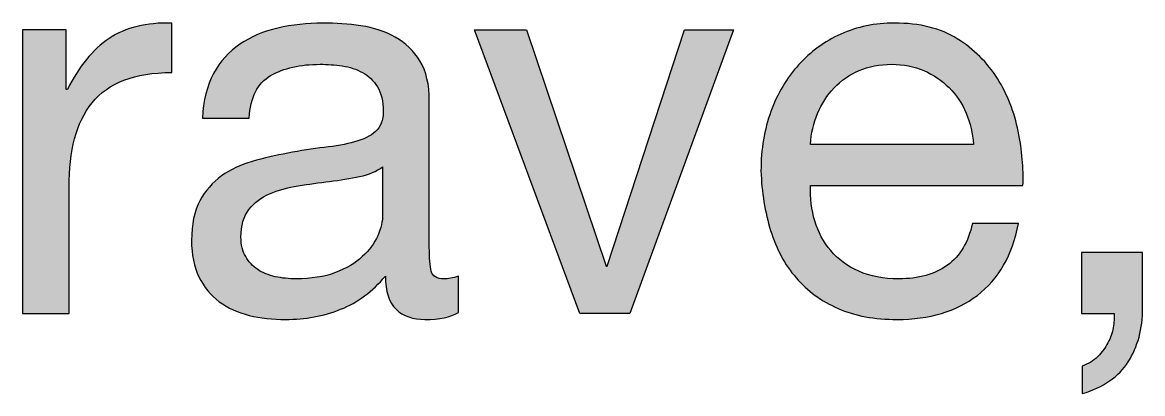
# Paper-space layout 'A3mask' of a CAD drawing. Extents: x 0 to 394, y 0 to 277.
# Drawn here: x 339.347 to 343.466, y 31.33 to 32.696 of the extents above; entities that cross this region are included whole.
import ezdxf
from ezdxf.enums import TextEntityAlignment as Align

# ---------------------------------------------------------------- set-up
doc = ezdxf.new("R2010")
doc.units = 0
doc.layers.get('0').update_dxf_attribs({"linetype": 'CONTINUOUS'})
doc.layers.get('Defpoints').update_dxf_attribs({"linetype": 'CONTINUOUS'})
doc.layers.add('JPP_Mask', color=7, linetype='CONTINUOUS')
doc.styles.add('JPP', font='arial.ttf')

# ---------------------------------------------------------------- blocks, each defined once
blk = doc.blocks.new('A3mask')
at = {"true_color": 0x004a91}
h = blk.add_hatch(color=154, dxfattribs=at)
edge = h.paths.add_edge_path()
edge.add_spline(control_points=[(339.5391, 32.2681), (339.5525, 32.32), (339.5741, 32.364), (339.6036, 32.4004)], knot_values=[7, 7, 7, 7, 8, 8, 8, 8], degree=3, periodic=0)
edge.add_spline(control_points=[(339.6036, 32.4004), (339.6332, 32.4367), (339.6722, 32.4643), (339.7207, 32.4831)], knot_values=[6, 6, 6, 6, 7, 7, 7, 7], degree=3, periodic=0)
edge.add_spline(control_points=[(339.7207, 32.4831), (339.7692, 32.502), (339.8276, 32.5114), (339.8963, 32.5114)], knot_values=[5, 5, 5, 5, 6, 6, 6, 6], degree=3, periodic=0)
edge.add_spline(control_points=[(339.8963, 32.5114), (339.8963, 32.5114), (339.8963, 32.6932), (339.8963, 32.6932), (339.8035, 32.6958), (339.7267, 32.677), (339.6662, 32.6366)], knot_values=[3, 3, 3, 3, 4, 4, 4, 5, 5, 5, 5], degree=3, periodic=0)
edge.add_spline(control_points=[(339.6662, 32.6366), (339.6056, 32.5962), (339.5544, 32.5337), (339.5129, 32.4488)], knot_values=[2, 2, 2, 2, 3, 3, 3, 3], degree=3, periodic=0)
edge.add_spline(control_points=[(339.5087, 32.4488), (339.5087, 32.4488), (339.5087, 32.5038), (339.5087, 32.5589)], knot_values=[0.5, 0.5, 0.5, 0.5, 1, 1, 1, 1], degree=3, periodic=0)
edge.add_spline(control_points=[(339.5087, 32.5589), (339.5087, 32.6139), (339.5087, 32.6689), (339.5087, 32.6689), (339.5087, 32.6689), (339.4986, 32.6689), (339.4835, 32.6689)], knot_values=[12.749965, 12.749965, 12.749965, 12.749965, 13.249965, 13.249965, 13.249965, 13.5, 13.5, 13.5, 13.5], degree=3, periodic=0)
edge.add_spline(control_points=[(339.4835, 32.6689), (339.4683, 32.6689), (339.4481, 32.6689), (339.428, 32.6689)], knot_values=[12.49997, 12.49997, 12.49997, 12.49997, 12.749965, 12.749965, 12.749965, 12.749965], degree=3, periodic=0)
edge.add_spline(control_points=[(339.428, 32.6689), (339.4179, 32.6689), (339.4078, 32.6689), (339.3983, 32.6689)], knot_values=[12.374973, 12.374973, 12.374973, 12.374973, 12.49997, 12.49997, 12.49997, 12.49997], degree=3, periodic=0)
edge.add_spline(control_points=[(339.3983, 32.6689), (339.3889, 32.6689), (339.38, 32.6689), (339.3725, 32.6689)], knot_values=[12.249975, 12.249975, 12.249975, 12.249975, 12.374973, 12.374973, 12.374973, 12.374973], degree=3, periodic=0)
edge.add_spline(control_points=[(339.3725, 32.6689), (339.3687, 32.6689), (339.3652, 32.6689), (339.3621, 32.6689)], knot_values=[12.187476, 12.187476, 12.187476, 12.187476, 12.249975, 12.249975, 12.249975, 12.249975], degree=3, periodic=0)
edge.add_spline(control_points=[(339.3473, 32.6689), (339.3473, 32.6689), (339.3473, 32.6689), (339.3473, 32.6689), (339.3473, 32.6689), (339.3473, 32.6689), (339.3473, 32.6689)], knot_values=[11.99998, 11.99998, 11.99998, 11.99998, 12.001425, 12.001425, 12.001425, 12.001445, 12.001445, 12.001445, 12.001445], degree=3, periodic=0)
edge.add_spline(control_points=[(339.3473, 32.6689), (339.3473, 32.6689), (339.3473, 32.408), (339.3473, 32.147)], knot_values=[11.49999, 11.49999, 11.49999, 11.49999, 11.99998, 11.99998, 11.99998, 11.99998], degree=3, periodic=0)
edge.add_spline(control_points=[(339.3473, 32.147), (339.3473, 31.8861), (339.3473, 31.6252), (339.3473, 31.6252), (339.3473, 31.6252), (339.3473, 31.6252), (339.3473, 31.6252)], knot_values=[10.999023, 10.999023, 10.999023, 10.999023, 11.499013, 11.499013, 11.499013, 11.49999, 11.49999, 11.49999, 11.49999], degree=3, periodic=0)
edge.add_spline(control_points=[(339.3546, 31.6252), (339.357, 31.6252), (339.3598, 31.6252), (339.3631, 31.6252)], knot_values=[10.812504, 10.812504, 10.812504, 10.812504, 10.875002, 10.875002, 10.875002, 10.875002], degree=3, periodic=0)
edge.add_spline(control_points=[(339.3631, 31.6252), (339.3664, 31.6252), (339.37, 31.6252), (339.3741, 31.6252)], knot_values=[10.750005, 10.750005, 10.750005, 10.750005, 10.812504, 10.812504, 10.812504, 10.812504], degree=3, periodic=0)
edge.add_spline(control_points=[(339.3741, 31.6252), (339.3821, 31.6252), (339.3915, 31.6252), (339.4016, 31.6252)], knot_values=[10.625008, 10.625008, 10.625008, 10.625008, 10.750005, 10.750005, 10.750005, 10.750005], degree=3, periodic=0)
edge.add_spline(control_points=[(339.4016, 31.6252), (339.4116, 31.6252), (339.4223, 31.6252), (339.4331, 31.6252)], knot_values=[10.50001, 10.50001, 10.50001, 10.50001, 10.625008, 10.625008, 10.625008, 10.625008], degree=3, periodic=0)
edge.add_spline(control_points=[(339.4331, 31.6252), (339.4545, 31.6252), (339.476, 31.6252), (339.4921, 31.6252)], knot_values=[10.250015, 10.250015, 10.250015, 10.250015, 10.50001, 10.50001, 10.50001, 10.50001], degree=3, periodic=0)
edge.add_spline(control_points=[(339.4921, 31.6252), (339.5082, 31.6252), (339.5189, 31.6252), (339.5189, 31.6252), (339.5189, 31.6252), (339.5189, 31.6252), (339.5189, 31.6252)], knot_values=[9.999532, 9.999532, 9.999532, 9.999532, 10.249547, 10.249547, 10.249547, 10.250015, 10.250015, 10.250015, 10.250015], degree=3, periodic=0)
edge.add_spline(control_points=[(339.5189, 31.6304), (339.5189, 31.6321), (339.5189, 31.6342), (339.5189, 31.6366)], knot_values=[9.906272, 9.906272, 9.906272, 9.906272, 9.937521, 9.937521, 9.937521, 9.937521], degree=3, periodic=0)
edge.add_spline(control_points=[(339.5189, 31.6366), (339.5189, 31.6391), (339.5189, 31.6419), (339.5189, 31.6451)], knot_values=[9.875022, 9.875022, 9.875022, 9.875022, 9.906272, 9.906272, 9.906272, 9.906272], degree=3, periodic=0)
edge.add_spline(control_points=[(339.5189, 31.6451), (339.5189, 31.6515), (339.5189, 31.6592), (339.5189, 31.668)], knot_values=[9.812524, 9.812524, 9.812524, 9.812524, 9.875022, 9.875022, 9.875022, 9.875022], degree=3, periodic=0)
edge.add_spline(control_points=[(339.5189, 31.668), (339.5189, 31.6768), (339.5189, 31.6868), (339.5189, 31.6977)], knot_values=[9.750025, 9.750025, 9.750025, 9.750025, 9.812524, 9.812524, 9.812524, 9.812524], degree=3, periodic=0)
edge.add_spline(control_points=[(339.5189, 31.6977), (339.5189, 31.7195), (339.5189, 31.7449), (339.5189, 31.7721)], knot_values=[9.625027, 9.625027, 9.625027, 9.625027, 9.750025, 9.750025, 9.750025, 9.750025], degree=3, periodic=0)
edge.add_spline(control_points=[(339.5189, 31.7721), (339.5189, 31.7993), (339.5189, 31.8283), (339.5189, 31.8573)], knot_values=[9.50003, 9.50003, 9.50003, 9.50003, 9.625027, 9.625027, 9.625027, 9.625027], degree=3, periodic=0)
edge.add_spline(control_points=[(339.5189, 31.8573), (339.5189, 31.9154), (339.5189, 31.9734), (339.5189, 32.0169)], knot_values=[9.250035, 9.250035, 9.250035, 9.250035, 9.50003, 9.50003, 9.50003, 9.50003], degree=3, periodic=0)
edge.add_spline(control_points=[(339.5189, 32.0169), (339.5189, 32.0605), (339.5189, 32.0895), (339.5189, 32.0895), (339.5189, 32.1568), (339.5256, 32.2164), (339.5391, 32.2681)], knot_values=[8, 8, 8, 8, 8.250035, 8.250035, 8.250035, 9.250035, 9.250035, 9.250035, 9.250035], degree=3, periodic=0)
h = blk.add_hatch(color=154, dxfattribs=at)
edge = h.paths.add_edge_path(flags=16)
edge.add_spline(control_points=[(340.587, 32.1288), (340.552, 32.1214), (340.5153, 32.1154), (340.4768, 32.1107), (340.4386, 32.106), (340.3998, 32.1007), (340.3609, 32.0945), (340.3219, 32.0885), (340.2869, 32.0787), (340.2558, 32.0653), (340.2249, 32.0518), (340.1997, 32.0326), (340.1802, 32.0078), (340.1607, 31.9828), (340.1509, 31.9488), (340.1509, 31.9058), (340.1509, 31.8775), (340.1565, 31.8536), (340.1681, 31.8341), (340.1795, 31.8145), (340.1943, 31.7988), (340.2124, 31.7867), (340.2307, 31.7745), (340.2521, 31.7658), (340.2771, 31.7604), (340.3019, 31.7551), (340.3272, 31.7524), (340.3527, 31.7524), (340.4093, 31.7524), (340.4578, 31.76), (340.4982, 31.7756), (340.5385, 31.791), (340.5715, 31.8106), (340.597, 31.8341), (340.6225, 31.8577), (340.6415, 31.8832), (340.6536, 31.9108), (340.6656, 31.9384), (340.6717, 31.9644), (340.6717, 31.9885), (340.6717, 31.9885), (340.6717, 32.1642), (340.6717, 32.1642), (340.6501, 32.1481), (340.622, 32.1363), (340.587, 32.1288)], knot_values=[0, 0, 0, 0, 1, 1, 1, 2, 2, 2, 3, 3, 3, 4, 4, 4, 5, 5, 5, 6, 6, 6, 7, 7, 7, 8, 8, 8, 9, 9, 9, 10, 10, 10, 11, 11, 11, 12, 12, 12, 13, 13, 13, 14, 14, 14, 15, 15, 15, 15], degree=3, periodic=0)
edge = h.paths.add_edge_path()
edge.add_spline(control_points=[(340.8273, 31.603), (340.7828, 31.603), (340.7475, 31.6154), (340.7213, 31.6404), (340.6949, 31.6652), (340.6819, 31.7059), (340.6819, 31.7625), (340.6348, 31.7059), (340.5798, 31.6652), (340.5172, 31.6404), (340.4548, 31.6154), (340.3871, 31.603), (340.3145, 31.603), (340.2674, 31.603), (340.2228, 31.608), (340.1811, 31.6181), (340.1393, 31.6282), (340.1027, 31.645), (340.0712, 31.6685), (340.0394, 31.6921), (340.0146, 31.7223), (339.9965, 31.7595), (339.9784, 31.7965), (339.9691, 31.8412), (339.9691, 31.8936), (339.9691, 31.9529), (339.9793, 32.0014), (339.9995, 32.0391), (340.0197, 32.0766), (340.0461, 32.1074), (340.0793, 32.1309), (340.1122, 32.1545), (340.1498, 32.1723), (340.1922, 32.1844), (340.2347, 32.1964), (340.2781, 32.2067), (340.3226, 32.2147), (340.3697, 32.224), (340.4144, 32.2311), (340.4566, 32.2359), (340.4991, 32.2405), (340.5364, 32.2472), (340.5687, 32.2561), (340.6012, 32.2648), (340.6267, 32.2776), (340.6455, 32.2944), (340.6642, 32.3113), (340.6738, 32.3358), (340.6738, 32.3681), (340.6738, 32.4058), (340.6668, 32.436), (340.6526, 32.459), (340.6385, 32.4819), (340.6202, 32.4994), (340.5981, 32.5114), (340.5759, 32.5236), (340.5508, 32.5316), (340.5234, 32.5357), (340.4958, 32.5397), (340.4685, 32.5417), (340.4416, 32.5417), (340.369, 32.5417), (340.3084, 32.5279), (340.26, 32.5003), (340.2115, 32.4727), (340.1853, 32.4206), (340.1811, 32.3438), (340.1811, 32.3438), (340.0095, 32.3438), (340.0095, 32.3438), (340.0122, 32.4084), (340.0257, 32.463), (340.05, 32.5074), (340.0742, 32.5518), (340.1064, 32.5879), (340.1468, 32.6155), (340.1871, 32.6429), (340.2337, 32.6629), (340.2862, 32.675), (340.3386, 32.6871), (340.3938, 32.6932), (340.4518, 32.6932), (340.4989, 32.6932), (340.5455, 32.6898), (340.5921, 32.6831), (340.6385, 32.6763), (340.6805, 32.6625), (340.7183, 32.6417), (340.7559, 32.6208), (340.786, 32.5915), (340.809, 32.5539), (340.8319, 32.5162), (340.8433, 32.467), (340.8433, 32.4065), (340.8433, 32.4065), (340.8433, 31.8694), (340.8433, 31.8694), (340.8433, 31.829), (340.8456, 31.7995), (340.8505, 31.7806), (340.8551, 31.7618), (340.8709, 31.7524), (340.8978, 31.7524), (340.9127, 31.7524), (340.9301, 31.7557), (340.9502, 31.7625), (340.9502, 31.7625), (340.9502, 31.6292), (340.9502, 31.6292), (340.9208, 31.6117), (340.8797, 31.603), (340.8273, 31.603)], knot_values=[0, 0, 0, 0, 1, 1, 1, 2, 2, 2, 3, 3, 3, 4, 4, 4, 5, 5, 5, 6, 6, 6, 7, 7, 7, 8, 8, 8, 9, 9, 9, 10, 10, 10, 11, 11, 11, 12, 12, 12, 13, 13, 13, 14, 14, 14, 15, 15, 15, 16, 16, 16, 17, 17, 17, 18, 18, 18, 19, 19, 19, 20, 20, 20, 21, 21, 21, 22, 22, 22, 23, 23, 23, 24, 24, 24, 25, 25, 25, 26, 26, 26, 27, 27, 27, 28, 28, 28, 29, 29, 29, 30, 30, 30, 31, 31, 31, 32, 32, 32, 33, 33, 33, 34, 34, 34, 35, 35, 35, 36, 36, 36, 37, 37, 37, 37], degree=3, periodic=0)
blk.add_hatch(color=154, dxfattribs=at).paths.add_polyline_path([(341.9617, 32.6689), (341.782, 32.6689), (341.4954, 31.7928), (341.2007, 32.6689), (341.0089, 32.6689), (341.3965, 31.6252), (341.5802, 31.6252)])
h = blk.add_hatch(color=154, dxfattribs=at)
edge = h.paths.add_edge_path()
edge.add_spline(control_points=[(342.8582, 31.6917), (342.9361, 31.751), (342.9867, 31.8391), (343.0097, 31.9563)], knot_values=[21, 21, 21, 21, 22, 22, 22, 22], degree=3, periodic=0)
edge.add_spline(control_points=[(343.0097, 31.9563), (343.0097, 31.9563), (342.8399, 31.9563), (342.8399, 31.9563), (342.825, 31.8876), (342.7947, 31.8365), (342.748, 31.8028)], knot_values=[19, 19, 19, 19, 20, 20, 20, 21, 21, 21, 21], degree=3, periodic=0)
edge.add_spline(control_points=[(342.748, 31.8028), (342.7017, 31.7692), (342.642, 31.7524), (342.5694, 31.7524)], knot_values=[18, 18, 18, 18, 19, 19, 19, 19], degree=3, periodic=0)
edge.add_spline(control_points=[(342.5694, 31.7524), (342.5128, 31.7524), (342.4637, 31.7618), (342.4222, 31.7806)], knot_values=[17, 17, 17, 17, 18, 18, 18, 18], degree=3, periodic=0)
edge.add_spline(control_points=[(342.4222, 31.7806), (342.3804, 31.7995), (342.3461, 31.8246), (342.3192, 31.8563), (342.2923, 31.888), (342.2728, 31.9243), (342.2605, 31.9653)], knot_values=[15, 15, 15, 15, 16, 16, 16, 17, 17, 17, 17], degree=3, periodic=0)
edge.add_spline(control_points=[(342.2605, 31.9653), (342.2484, 32.0064), (342.2431, 32.0497), (342.2445, 32.0956)], knot_values=[14, 14, 14, 14, 15, 15, 15, 15], degree=3, periodic=0)
edge.add_spline(control_points=[(342.2445, 32.0956), (342.2445, 32.0956), (343.0257, 32.0956), (343.0257, 32.0956), (343.0285, 32.1588), (343.0227, 32.2254), (343.0085, 32.2954)], knot_values=[12, 12, 12, 12, 13, 13, 13, 14, 14, 14, 14], degree=3, periodic=0)
edge.add_spline(control_points=[(343.0085, 32.2954), (342.9944, 32.3654), (342.9689, 32.43), (342.9317, 32.4893)], knot_values=[11, 11, 11, 11, 12, 12, 12, 12], degree=3, periodic=0)
edge.add_spline(control_points=[(342.9317, 32.4893), (342.8949, 32.5484), (342.8457, 32.5972), (342.7845, 32.6356)], knot_values=[10, 10, 10, 10, 11, 11, 11, 11], degree=3, periodic=0)
edge.add_spline(control_points=[(342.7845, 32.6356), (342.7232, 32.6739), (342.6462, 32.6932), (342.5532, 32.6932)], knot_values=[9, 9, 9, 9, 10, 10, 10, 10], degree=3, periodic=0)
edge.add_spline(control_points=[(342.5532, 32.6932), (342.482, 32.6932), (342.4164, 32.6797), (342.3565, 32.6528)], knot_values=[8, 8, 8, 8, 9, 9, 9, 9], degree=3, periodic=0)
edge.add_spline(control_points=[(342.3565, 32.6528), (342.2967, 32.6258), (342.2447, 32.5882), (342.2011, 32.5397)], knot_values=[7, 7, 7, 7, 8, 8, 8, 8], degree=3, periodic=0)
edge.add_spline(control_points=[(342.2011, 32.5397), (342.1573, 32.4912), (342.1232, 32.4341), (342.0991, 32.3681), (342.0749, 32.3021), (342.0626, 32.2295), (342.0626, 32.1501)], knot_values=[5, 5, 5, 5, 6, 6, 6, 7, 7, 7, 7], degree=3, periodic=0)
edge.add_spline(control_points=[(342.0626, 32.1501), (342.0654, 32.0706), (342.0773, 31.9973), (342.0981, 31.9301)], knot_values=[4, 4, 4, 4, 5, 5, 5, 5], degree=3, periodic=0)
edge.add_spline(control_points=[(342.0981, 31.9301), (342.119, 31.8627), (342.1501, 31.8048), (342.1918, 31.7564)], knot_values=[3, 3, 3, 3, 4, 4, 4, 4], degree=3, periodic=0)
edge.add_spline(control_points=[(342.1918, 31.7564), (342.2336, 31.708), (342.2851, 31.6703), (342.3463, 31.6434), (342.4075, 31.6165), (342.4799, 31.603), (342.5634, 31.603)], knot_values=[1, 1, 1, 1, 2, 2, 2, 3, 3, 3, 3], degree=3, periodic=0)
edge.add_spline(control_points=[(342.5634, 31.603), (342.6817, 31.603), (342.78, 31.6326), (342.8582, 31.6917)], knot_values=[0, 0, 0, 0, 1, 1, 1, 1], degree=3, periodic=0)
edge = h.paths.add_edge_path(flags=16)
edge.add_spline(control_points=[(342.8441, 32.247), (342.8441, 32.247), (342.2445, 32.247), (342.2445, 32.247), (342.247, 32.2874), (342.2559, 32.3254), (342.2707, 32.361)], knot_values=[6, 6, 6, 6, 7, 7, 7, 8, 8, 8, 8], degree=3, periodic=0)
edge.add_spline(control_points=[(342.2707, 32.361), (342.2855, 32.3967), (342.3057, 32.4279), (342.3312, 32.455)], knot_values=[5, 5, 5, 5, 6, 6, 6, 6], degree=3, periodic=0)
edge.add_spline(control_points=[(342.3312, 32.455), (342.3567, 32.4819), (342.3874, 32.503), (342.4231, 32.5185)], knot_values=[4, 4, 4, 4, 5, 5, 5, 5], degree=3, periodic=0)
edge.add_spline(control_points=[(342.4231, 32.5185), (342.4588, 32.5339), (342.4987, 32.5417), (342.5432, 32.5417)], knot_values=[3, 3, 3, 3, 4, 4, 4, 4], degree=3, periodic=0)
edge.add_spline(control_points=[(342.5432, 32.5417), (342.5864, 32.5417), (342.6256, 32.5339), (342.6613, 32.5185)], knot_values=[2, 2, 2, 2, 3, 3, 3, 3], degree=3, periodic=0)
edge.add_spline(control_points=[(342.6613, 32.5185), (342.697, 32.503), (342.7279, 32.4822), (342.7541, 32.4559)], knot_values=[1, 1, 1, 1, 2, 2, 2, 2], degree=3, periodic=0)
edge.add_spline(control_points=[(342.7541, 32.4559), (342.7805, 32.4297), (342.8014, 32.3984), (342.8167, 32.3621)], knot_values=[0, 0, 0, 0, 1, 1, 1, 1], degree=3, periodic=0)
edge.add_spline(control_points=[(342.8167, 32.3621), (342.8322, 32.3258), (342.8413, 32.2874), (342.8441, 32.247)], knot_values=[8, 8, 8, 8, 9, 9, 9, 9], degree=3, periodic=0)
h = blk.add_hatch(color=154, dxfattribs=at)
edge = h.paths.add_edge_path()
edge.add_spline(control_points=[(343.4657, 31.6453), (343.4657, 31.6453), (343.4657, 31.8492), (343.4657, 31.8492), (343.4657, 31.8492), (343.4341, 31.8492), (343.3947, 31.8492)], knot_values=[10.624977, 10.624977, 10.624977, 10.624977, 11.624977, 11.624977, 11.624977, 12, 12, 12, 12], degree=3, periodic=0)
edge.add_spline(control_points=[(343.3947, 31.8492), (343.3553, 31.8492), (343.308, 31.8492), (343.2764, 31.8492)], knot_values=[10.249985, 10.249985, 10.249985, 10.249985, 10.624977, 10.624977, 10.624977, 10.624977], degree=3, periodic=0)
edge.add_spline(control_points=[(343.2764, 31.8492), (343.2685, 31.8492), (343.2616, 31.8492), (343.2561, 31.8492)], knot_values=[10.156237, 10.156237, 10.156237, 10.156237, 10.249985, 10.249985, 10.249985, 10.249985], degree=3, periodic=0)
edge.add_spline(control_points=[(343.2414, 31.8492), (343.2414, 31.8492), (343.2414, 31.8492), (343.2414, 31.8492), (343.2414, 31.8492), (343.2414, 31.8492), (343.2414, 31.8492)], knot_values=[9.999502, 9.999502, 9.999502, 9.999502, 10, 10, 10, 10.000967, 10.000967, 10.000967, 10.000967], degree=3, periodic=0)
edge.add_spline(control_points=[(343.2414, 31.8453), (343.2414, 31.8438), (343.2414, 31.8419), (343.2414, 31.8396)], knot_values=[9.874992, 9.874992, 9.874992, 9.874992, 9.921867, 9.921867, 9.921867, 9.921867], degree=3, periodic=0)
edge.add_spline(control_points=[(343.2414, 31.8396), (343.2414, 31.8304), (343.2414, 31.8153), (343.2414, 31.7973)], knot_values=[9.687496, 9.687496, 9.687496, 9.687496, 9.874992, 9.874992, 9.874992, 9.874992], degree=3, periodic=0)
edge.add_spline(control_points=[(343.2414, 31.7973), (343.2414, 31.7792), (343.2414, 31.7582), (343.2414, 31.7372)], knot_values=[9.5, 9.5, 9.5, 9.5, 9.687496, 9.687496, 9.687496, 9.687496], degree=3, periodic=0)
edge.add_spline(control_points=[(343.2414, 31.7372), (343.2414, 31.7162), (343.2414, 31.6952), (343.2414, 31.6771)], knot_values=[9.312504, 9.312504, 9.312504, 9.312504, 9.5, 9.5, 9.5, 9.5], degree=3, periodic=0)
edge.add_spline(control_points=[(343.2414, 31.6771), (343.2414, 31.6591), (343.2414, 31.644), (343.2414, 31.6348)], knot_values=[9.125007, 9.125007, 9.125007, 9.125007, 9.312504, 9.312504, 9.312504, 9.312504], degree=3, periodic=0)
edge.add_spline(control_points=[(343.2414, 31.6252), (343.2414, 31.6252), (343.2414, 31.6252), (343.2414, 31.6252), (343.2414, 31.6252), (343.2414, 31.6252), (343.2414, 31.6252)], knot_values=[8.999033, 8.999033, 8.999033, 8.999033, 9.000264, 9.000264, 9.000264, 9.001231, 9.001231, 9.001231, 9.001231], degree=3, periodic=0)
edge.add_spline(control_points=[(343.2427, 31.6252), (343.244, 31.6252), (343.2463, 31.6252), (343.2492, 31.6252)], knot_values=[8.843763, 8.843763, 8.843763, 8.843763, 8.937511, 8.937511, 8.937511, 8.937511], degree=3, periodic=0)
edge.add_spline(control_points=[(343.2492, 31.6252), (343.2522, 31.6252), (343.2558, 31.6252), (343.26, 31.6252)], knot_values=[8.750015, 8.750015, 8.750015, 8.750015, 8.843763, 8.843763, 8.843763, 8.843763], degree=3, periodic=0)
edge.add_spline(control_points=[(343.26, 31.6252), (343.2768, 31.6252), (343.3019, 31.6252), (343.3229, 31.6252)], knot_values=[8.375023, 8.375023, 8.375023, 8.375023, 8.750015, 8.750015, 8.750015, 8.750015], degree=3, periodic=0)
edge.add_spline(control_points=[(343.3229, 31.6252), (343.3438, 31.6252), (343.3606, 31.6252), (343.3606, 31.6252), (343.362, 31.609), (343.3608, 31.5915), (343.3576, 31.5726)], knot_values=[7, 7, 7, 7, 7.375023, 7.375023, 7.375023, 8.375023, 8.375023, 8.375023, 8.375023], degree=3, periodic=0)
edge.add_spline(control_points=[(343.3576, 31.5726), (343.3541, 31.5538), (343.3479, 31.5353), (343.3383, 31.5172)], knot_values=[6, 6, 6, 6, 7, 7, 7, 7], degree=3, periodic=0)
edge.add_spline(control_points=[(343.3383, 31.5172), (343.3291, 31.499), (343.3165, 31.4822), (343.301, 31.4666)], knot_values=[5, 5, 5, 5, 6, 6, 6, 6], degree=3, periodic=0)
edge.add_spline(control_points=[(343.301, 31.4666), (343.2855, 31.4512), (343.2664, 31.4394), (343.2435, 31.4314)], knot_values=[4, 4, 4, 4, 5, 5, 5, 5], degree=3, periodic=0)
edge.add_spline(control_points=[(343.2435, 31.4314), (343.2435, 31.4314), (343.2435, 31.3304), (343.2435, 31.3304), (343.3216, 31.3533), (343.378, 31.3923), (343.413, 31.4475), (343.4481, 31.5027), (343.4657, 31.5687), (343.4657, 31.6453)], knot_values=[1, 1, 1, 1, 2, 2, 2, 3, 3, 3, 4, 4, 4, 4], degree=3, periodic=0)
at = {"layer": 'Defpoints', "color": 154, "true_color": 0x004a91}
blk.add_lwpolyline([(341.3965, 31.6252), (341.0089, 32.6689), (341.2007, 32.6689), (341.4934, 31.7988), (341.4974, 31.7988), (341.782, 32.6689), (341.9617, 32.6689), (341.5802, 31.6252), (341.3965, 31.6252)], dxfattribs=at)
for points, knots in [([(339.5087, 32.6689), (339.5087, 32.6689), (339.5087, 32.4488), (339.5087, 32.4488), (339.5087, 32.4488), (339.5129, 32.4488), (339.5129, 32.4488), (339.5544, 32.5337), (339.6056, 32.5962), (339.6662, 32.6366), (339.7267, 32.677), (339.8035, 32.6958), (339.8963, 32.6932), (339.8963, 32.6932), (339.8963, 32.5114), (339.8963, 32.5114), (339.8276, 32.5114), (339.7692, 32.502), (339.7207, 32.4831), (339.6722, 32.4643), (339.6332, 32.4367), (339.6036, 32.4004), (339.5741, 32.364), (339.5525, 32.32), (339.5391, 32.2681), (339.5256, 32.2164), (339.5189, 32.1568), (339.5189, 32.0895), (339.5189, 32.0895), (339.5189, 31.6252), (339.5189, 31.6252), (339.5189, 31.6252), (339.3473, 31.6252), (339.3473, 31.6252), (339.3473, 31.6252), (339.3473, 32.6689), (339.3473, 32.6689), (339.3473, 32.6689), (339.5087, 32.6689), (339.5087, 32.6689)], [0, 0, 0, 0, 1, 1, 1, 2, 2, 2, 3, 3, 3, 4, 4, 4, 5, 5, 5, 6, 6, 6, 7, 7, 7, 8, 8, 8, 9, 9, 9, 10, 10, 10, 11, 11, 11, 12, 12, 12, 13, 13, 13, 13]), ([(340.8273, 31.603), (340.7828, 31.603), (340.7475, 31.6154), (340.7213, 31.6404), (340.6949, 31.6652), (340.6819, 31.7059), (340.6819, 31.7625), (340.6348, 31.7059), (340.5798, 31.6652), (340.5172, 31.6404), (340.4548, 31.6154), (340.3871, 31.603), (340.3145, 31.603), (340.2674, 31.603), (340.2228, 31.608), (340.1811, 31.6181), (340.1393, 31.6282), (340.1027, 31.645), (340.0712, 31.6685), (340.0394, 31.6921), (340.0146, 31.7223), (339.9965, 31.7595), (339.9784, 31.7965), (339.9691, 31.8412), (339.9691, 31.8936), (339.9691, 31.9529), (339.9793, 32.0014), (339.9995, 32.0391), (340.0197, 32.0766), (340.0461, 32.1074), (340.0793, 32.1309), (340.1122, 32.1545), (340.1498, 32.1723), (340.1922, 32.1844), (340.2347, 32.1964), (340.2781, 32.2067), (340.3226, 32.2147), (340.3697, 32.224), (340.4144, 32.2311), (340.4566, 32.2359), (340.4991, 32.2405), (340.5364, 32.2472), (340.5687, 32.2561), (340.6012, 32.2648), (340.6267, 32.2776), (340.6455, 32.2944), (340.6642, 32.3113), (340.6738, 32.3358), (340.6738, 32.3681), (340.6738, 32.4058), (340.6668, 32.436), (340.6526, 32.459), (340.6385, 32.4819), (340.6202, 32.4994), (340.5981, 32.5114), (340.5759, 32.5236), (340.5508, 32.5316), (340.5234, 32.5357), (340.4958, 32.5397), (340.4685, 32.5417), (340.4416, 32.5417), (340.369, 32.5417), (340.3084, 32.5279), (340.26, 32.5003), (340.2115, 32.4727), (340.1853, 32.4206), (340.1811, 32.3438), (340.1811, 32.3438), (340.0095, 32.3438), (340.0095, 32.3438), (340.0122, 32.4084), (340.0257, 32.463), (340.05, 32.5074), (340.0742, 32.5518), (340.1064, 32.5879), (340.1468, 32.6155), (340.1871, 32.6429), (340.2337, 32.6629), (340.2862, 32.675), (340.3386, 32.6871), (340.3938, 32.6932), (340.4518, 32.6932), (340.4989, 32.6932), (340.5455, 32.6898), (340.5921, 32.6831), (340.6385, 32.6763), (340.6805, 32.6625), (340.7183, 32.6417), (340.7559, 32.6208), (340.786, 32.5915), (340.809, 32.5539), (340.8319, 32.5162), (340.8433, 32.467), (340.8433, 32.4065), (340.8433, 32.4065), (340.8433, 31.8694), (340.8433, 31.8694), (340.8433, 31.829), (340.8456, 31.7995), (340.8505, 31.7806), (340.8551, 31.7618), (340.8709, 31.7524), (340.8978, 31.7524), (340.9127, 31.7524), (340.9301, 31.7557), (340.9502, 31.7625), (340.9502, 31.7625), (340.9502, 31.6292), (340.9502, 31.6292), (340.9208, 31.6117), (340.8797, 31.603), (340.8273, 31.603)], [0, 0, 0, 0, 1, 1, 1, 2, 2, 2, 3, 3, 3, 4, 4, 4, 5, 5, 5, 6, 6, 6, 7, 7, 7, 8, 8, 8, 9, 9, 9, 10, 10, 10, 11, 11, 11, 12, 12, 12, 13, 13, 13, 14, 14, 14, 15, 15, 15, 16, 16, 16, 17, 17, 17, 18, 18, 18, 19, 19, 19, 20, 20, 20, 21, 21, 21, 22, 22, 22, 23, 23, 23, 24, 24, 24, 25, 25, 25, 26, 26, 26, 27, 27, 27, 28, 28, 28, 29, 29, 29, 30, 30, 30, 31, 31, 31, 32, 32, 32, 33, 33, 33, 34, 34, 34, 35, 35, 35, 36, 36, 36, 37, 37, 37, 37]), ([(342.8582, 31.6917), (342.78, 31.6326), (342.6817, 31.603), (342.5634, 31.603), (342.4799, 31.603), (342.4075, 31.6165), (342.3463, 31.6434), (342.2851, 31.6703), (342.2336, 31.708), (342.1918, 31.7564), (342.1501, 31.8048), (342.119, 31.8627), (342.0981, 31.9301), (342.0773, 31.9973), (342.0654, 32.0706), (342.0626, 32.1501), (342.0626, 32.2295), (342.0749, 32.3021), (342.0991, 32.3681), (342.1232, 32.4341), (342.1573, 32.4912), (342.2011, 32.5397), (342.2447, 32.5882), (342.2967, 32.6258), (342.3565, 32.6528), (342.4164, 32.6797), (342.482, 32.6932), (342.5532, 32.6932), (342.6462, 32.6932), (342.7232, 32.6739), (342.7845, 32.6356), (342.8457, 32.5972), (342.8949, 32.5484), (342.9317, 32.4893), (342.9689, 32.43), (342.9944, 32.3654), (343.0085, 32.2954), (343.0227, 32.2254), (343.0285, 32.1588), (343.0257, 32.0956), (343.0257, 32.0956), (342.2445, 32.0956), (342.2445, 32.0956), (342.2431, 32.0497), (342.2484, 32.0064), (342.2605, 31.9653), (342.2728, 31.9243), (342.2923, 31.888), (342.3192, 31.8563), (342.3461, 31.8246), (342.3804, 31.7995), (342.4222, 31.7806), (342.4637, 31.7618), (342.5128, 31.7524), (342.5694, 31.7524), (342.642, 31.7524), (342.7017, 31.7692), (342.748, 31.8028), (342.7947, 31.8365), (342.825, 31.8876), (342.8399, 31.9563), (342.8399, 31.9563), (343.0097, 31.9563), (343.0097, 31.9563), (342.9867, 31.8391), (342.9361, 31.751), (342.8582, 31.6917)], [0, 0, 0, 0, 1, 1, 1, 2, 2, 2, 3, 3, 3, 4, 4, 4, 5, 5, 5, 6, 6, 6, 7, 7, 7, 8, 8, 8, 9, 9, 9, 10, 10, 10, 11, 11, 11, 12, 12, 12, 13, 13, 13, 14, 14, 14, 15, 15, 15, 16, 16, 16, 17, 17, 17, 18, 18, 18, 19, 19, 19, 20, 20, 20, 21, 21, 21, 22, 22, 22, 22]), ([(342.8167, 32.3621), (342.8014, 32.3984), (342.7805, 32.4297), (342.7541, 32.4559), (342.7279, 32.4822), (342.697, 32.503), (342.6613, 32.5185), (342.6256, 32.5339), (342.5864, 32.5417), (342.5432, 32.5417), (342.4987, 32.5417), (342.4588, 32.5339), (342.4231, 32.5185), (342.3874, 32.503), (342.3567, 32.4819), (342.3312, 32.455), (342.3057, 32.4279), (342.2855, 32.3967), (342.2707, 32.361), (342.2559, 32.3254), (342.247, 32.2874), (342.2445, 32.247), (342.2445, 32.247), (342.8441, 32.247), (342.8441, 32.247), (342.8413, 32.2874), (342.8322, 32.3258), (342.8167, 32.3621)], [0, 0, 0, 0, 1, 1, 1, 2, 2, 2, 3, 3, 3, 4, 4, 4, 5, 5, 5, 6, 6, 6, 7, 7, 7, 8, 8, 8, 9, 9, 9, 9]), ([(340.587, 32.1288), (340.552, 32.1214), (340.5153, 32.1154), (340.4768, 32.1107), (340.4386, 32.106), (340.3998, 32.1007), (340.3609, 32.0945), (340.3219, 32.0885), (340.2869, 32.0787), (340.2558, 32.0653), (340.2249, 32.0518), (340.1997, 32.0326), (340.1802, 32.0078), (340.1607, 31.9828), (340.1509, 31.9488), (340.1509, 31.9058), (340.1509, 31.8775), (340.1565, 31.8536), (340.1681, 31.8341), (340.1795, 31.8145), (340.1943, 31.7988), (340.2124, 31.7867), (340.2307, 31.7745), (340.2521, 31.7658), (340.2771, 31.7604), (340.3019, 31.7551), (340.3272, 31.7524), (340.3527, 31.7524), (340.4093, 31.7524), (340.4578, 31.76), (340.4982, 31.7756), (340.5385, 31.791), (340.5715, 31.8106), (340.597, 31.8341), (340.6225, 31.8577), (340.6415, 31.8832), (340.6536, 31.9108), (340.6656, 31.9384), (340.6717, 31.9644), (340.6717, 31.9885), (340.6717, 31.9885), (340.6717, 32.1642), (340.6717, 32.1642), (340.6501, 32.1481), (340.622, 32.1363), (340.587, 32.1288)], [0, 0, 0, 0, 1, 1, 1, 2, 2, 2, 3, 3, 3, 4, 4, 4, 5, 5, 5, 6, 6, 6, 7, 7, 7, 8, 8, 8, 9, 9, 9, 10, 10, 10, 11, 11, 11, 12, 12, 12, 13, 13, 13, 14, 14, 14, 15, 15, 15, 15]), ([(343.4657, 31.8492), (343.4657, 31.8492), (343.4657, 31.6453), (343.4657, 31.6453), (343.4657, 31.5687), (343.4481, 31.5027), (343.413, 31.4475), (343.378, 31.3923), (343.3216, 31.3533), (343.2435, 31.3304), (343.2435, 31.3304), (343.2435, 31.4314), (343.2435, 31.4314), (343.2664, 31.4394), (343.2855, 31.4512), (343.301, 31.4666), (343.3165, 31.4822), (343.3291, 31.499), (343.3383, 31.5172), (343.3479, 31.5353), (343.3541, 31.5538), (343.3576, 31.5726), (343.3608, 31.5915), (343.362, 31.609), (343.3606, 31.6252), (343.3606, 31.6252), (343.2414, 31.6252), (343.2414, 31.6252), (343.2414, 31.6252), (343.2414, 31.8492), (343.2414, 31.8492), (343.2414, 31.8492), (343.4657, 31.8492), (343.4657, 31.8492)], [0, 0, 0, 0, 1, 1, 1, 2, 2, 2, 3, 3, 3, 4, 4, 4, 5, 5, 5, 6, 6, 6, 7, 7, 7, 8, 8, 8, 9, 9, 9, 10, 10, 10, 11, 11, 11, 11])]:
    blk.add_open_spline(points, degree=3, knots=knots, dxfattribs=at)
at = {"color": 7, "style": 'JPP'}
for tag, p in [('Client', (361.62, 56.35)), ('Project1', (361.62, 44.1)), ('Project2', (361.62, 40.425)), ('Project3', (361.62, 36.75)), ('Title1', (361.62, 28.175)), ('Title2', (361.62, 24.5)), ('Title3', (361.62, 20.825)), ('Status', (308.7, 3.675))]:
    blk.add_attdef(tag, text='', height=1.7, dxfattribs=at).set_placement(p, align=Align.MIDDLE_LEFT)
at = {"color": 2, "style": 'JPP'}
for tag, p in [('Scale', (322.175, 12.25)), ('Checked', (366.275, 12.25)), ('Drawn', (344.225, 12.25)), ('Date', (388.325, 12.25))]:
    blk.add_attdef(tag, text='', height=1, dxfattribs=at).set_placement(p, align=Align.MIDDLE_CENTER)
at = {"color": 6, "style": 'JPP'}
for tag, p in [('Ref', (352.8, 3.675)), ('DrgNo.', (373.38, 3.675))]:
    blk.add_attdef(tag, text='', height=2, dxfattribs=at).set_placement(p, align=Align.MIDDLE_LEFT)
blk.add_attdef('Rev', text='', height=2, dxfattribs=at).set_placement((390.1746, 3.675), align=Align.MIDDLE_CENTER)

psp = doc.layouts.new('A3mask')

# ---------------------------------------------------------------- block references
at = {"layer": 'JPP_Mask'}
psp.add_blockref('A3mask', (0, 0), dxfattribs=at)

doc.saveas('drawing.dxf')
